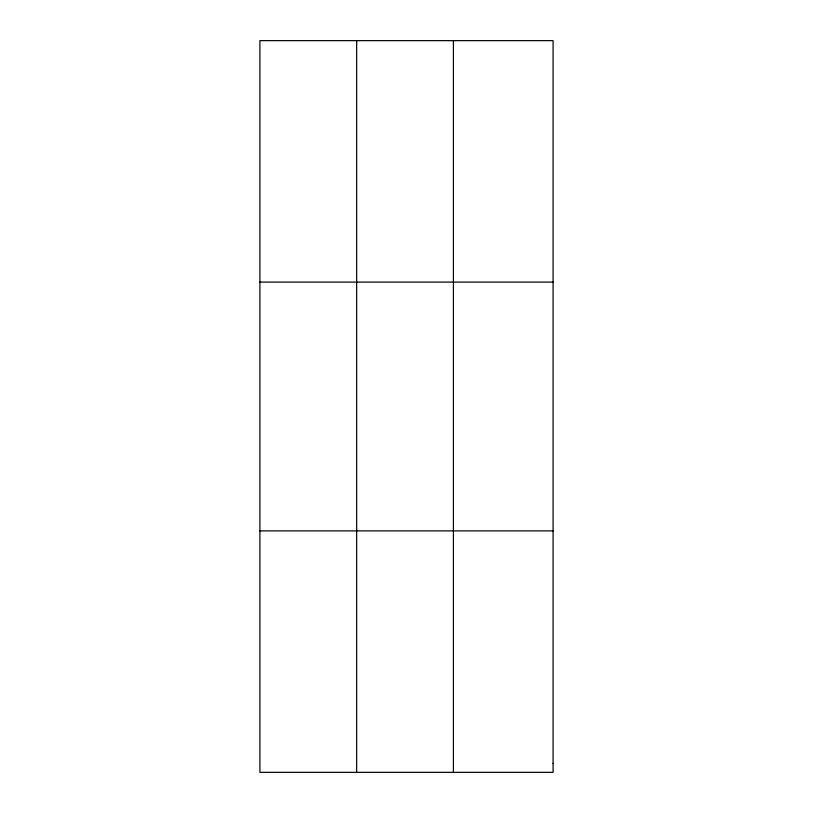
<?xml version="1.0" encoding="UTF-8"?>
<svg xmlns="http://www.w3.org/2000/svg" width="813" height="813" viewBox="0 0 813 813"><rect width="100%" height="100%" fill="white"/><g stroke="black" fill="none" stroke-linecap="round" stroke-linejoin="round"><path stroke-width="1.22" d="M356.663 40.65L356.663 772.35M453.41 40.65L453.41 772.35M259.916 282.111L553.084 282.111M259.916 530.889L553.084 530.889M553.084 763.407L553.084 772.35L259.916 772.35L259.916 40.65L553.084 40.65L553.084 763.407"/></g></svg>
